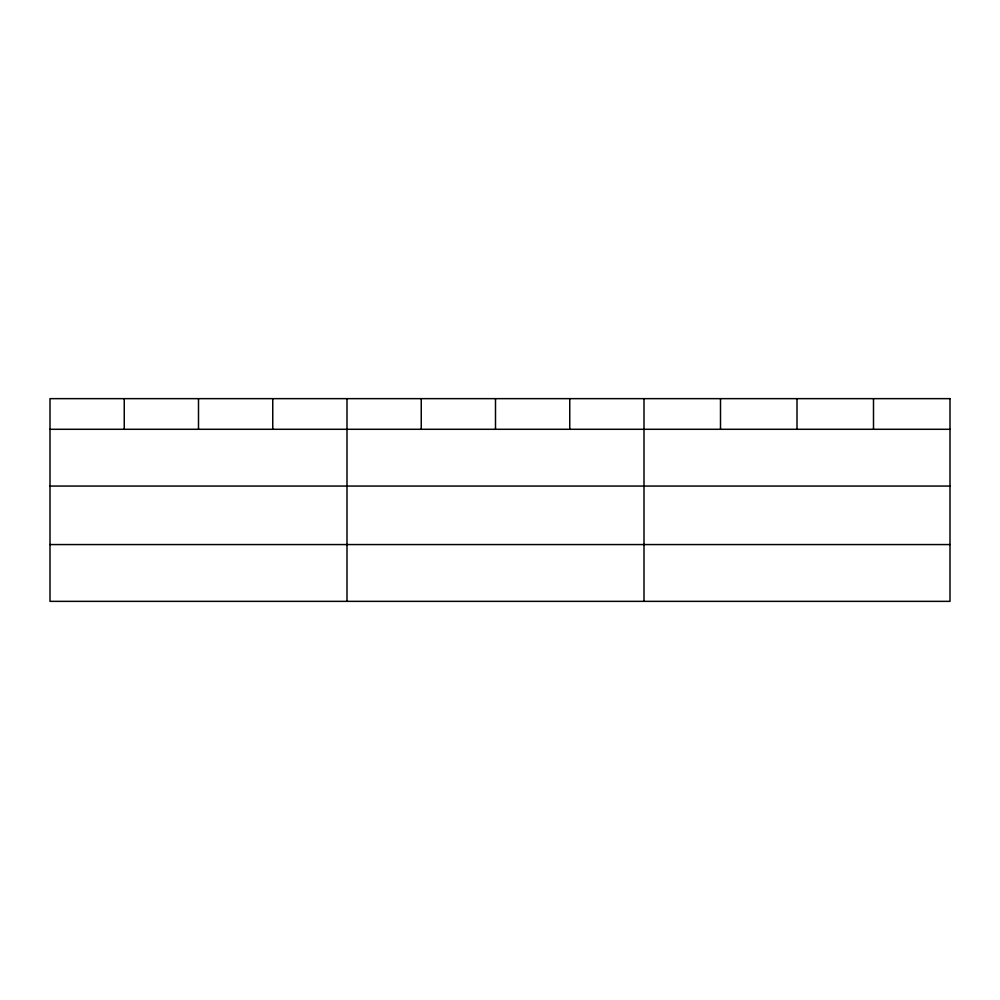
<?xml version="1.0" encoding="UTF-8"?>
<svg xmlns="http://www.w3.org/2000/svg" width="1000" height="1000" viewBox="0 0 1000 1000"><rect width="100%" height="100%" fill="white"/><g stroke="black" fill="none" stroke-linecap="round" stroke-linejoin="round"><path stroke-width="1.5" d="M50 429.288L950 429.288M50 486.062L950 486.062M50 544.562L950 544.562M873.5 398.65L873.5 429.288M797 398.65L797 429.288M720.5 398.65L720.5 429.288M644 398.65L644 601.35M569.75 398.65L569.75 429.288M495.5 398.65L495.5 429.288M421.25 398.65L421.25 429.288M347 398.65L347 601.35M272.75 398.65L272.75 429.288M198.5 398.65L198.5 429.288M124.25 398.65L124.25 429.288M950 398.65L50 398.65L50 601.35L950 601.35L950 398.65"/></g></svg>
